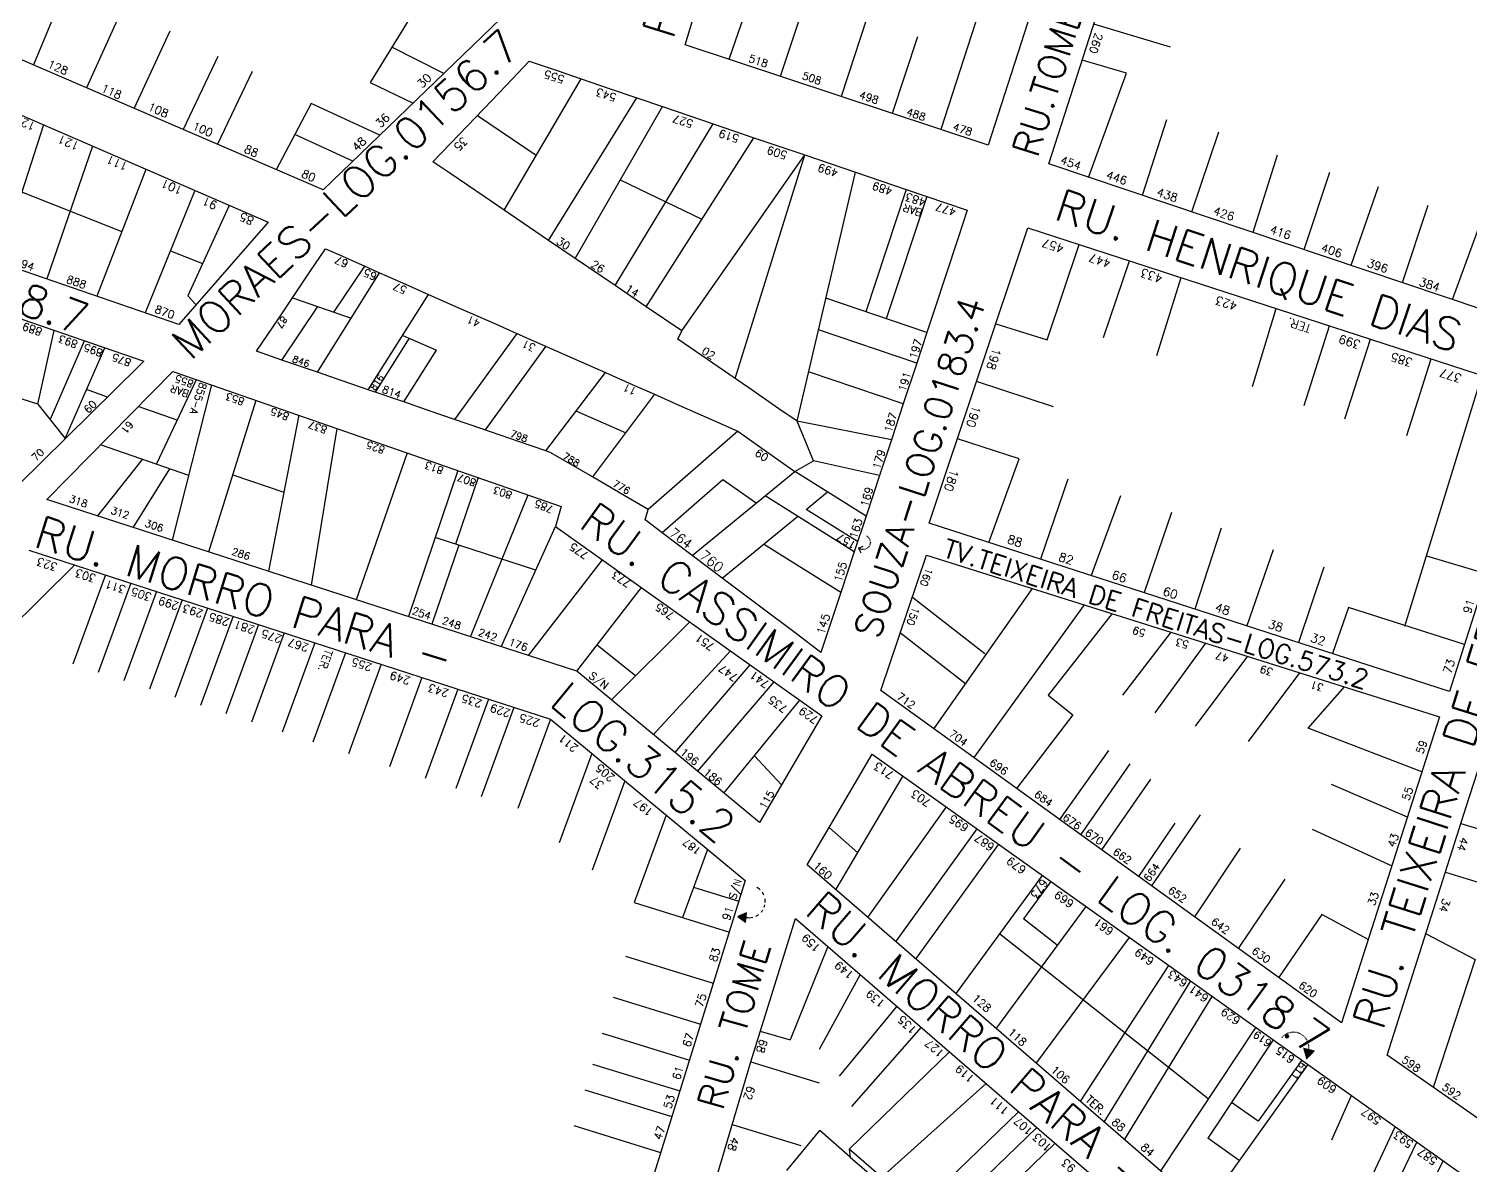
# Model space of a CAD drawing. Extents: x 714896 to 749292, y 8417558 to 8447149.
# Drawn here: x 738972 to 739240.5, y 8426604.1 to 8426815.8 of the extents above; entities that cross this region are included whole.
import ezdxf

# ---------------------------------------------------------------- set-up
doc = ezdxf.new("R2010")
doc.units = 0
doc.header["$MEASUREMENT"] = 0
doc.linetypes.add('ACAD_ISO03W100', pattern=[30, 12, -18])
for name, color, linetype in [('LOTE', 7, 'CONTINUOUS'), ('NUM-PORTA', 7, 'CONTINUOUS'), ('QUADRA', 6, 'CONTINUOUS'), ('TEXTO', 7, 'CONTINUOUS'), ('TEXTODERUA', 3, 'CONTINUOUS')]:
    doc.layers.add(name, color=color, linetype=linetype)
doc.styles.add('ROMANS', font='ROMANS.SHX', dxfattribs={"height": 1.5})

msp = doc.modelspace()

# ---------------------------------------------------------------- hatches: boundary and pattern name
at = {"layer": 'LOTE'}
msp.add_hatch(color=256, dxfattribs=at).paths.add_polyline_path([(739104.07, 8426650.41), (739105.48, 8426649.36), (739105.69, 8426651.11)])
at = {"layer": 'LOTE', "linetype": 'CONTINUOUS'}
h = msp.add_hatch(color=7, dxfattribs=at)
h.paths.add_polyline_path([(739209.34, 8426626.01), (739209.98, 8426623.74), (739211.62, 8426625.43)])
h.paths.add_polyline_path([(739211.58, 8426623.04), (739208.24, 8426623.89), (739208.09, 8426623.3), (739211.43, 8426622.45)], flags=9)

# ---------------------------------------------------------------- linework, layer by layer
at = {"layer": 'LOTE', "color": 7}
for p, q in [((739051.42, 8426831.66, 545.25), (739035.61, 8426805.73, 545.43)), ((739237.19, 8426765.32, 543.9), (739259.82, 8426827.4, 539.19)), ((738979.11, 8426824.14, 544.8), (738972.85, 8426809.05, 544.11)), ((739117.81, 8426824.57, 544.97), (739111.97, 8426806.9, 546.13)), ((738989.3, 8426819.29, 544.82), (738982.73, 8426804.79, 544.11)), ((739105.8, 8426819.88, 545.46), (739102.39, 8426810.07, 546.13)), ((739149, 8426819.06, 544.95), (739141.86, 8426797.01, 546.13)), ((739128.07, 8426817.73, 545.24), (739123.29, 8426803.15, 546.13)), ((739184.68, 8426812.33, 540.28), (739170.35, 8426816.6, 539.3)), ((738998.25, 8426815.29, 544.86), (738991.6, 8426800.96, 544.11)), ((739137.56, 8426814.24, 545.21), (739132.82, 8426800, 546.13)), ((739007.18, 8426810.61, 544.91), (739000.73, 8426797.01, 544.11)), ((739049.29, 8426807.43, 546.05), (739039.62, 8426812.31, 545.43)), ((739013.6, 8426807.83, 544.91), (739007.16, 8426794.24, 544.11)), ((739176.47, 8426807.47, 539.87), (739168.21, 8426809.93, 539.3)), ((739035.61, 8426805.73, 545.43), (739043.57, 8426801.92, 546.05)), ((739169.4, 8426788.06, 543.9), (739176.47, 8426807.47, 541.18)), ((739024.57, 8426801.82, 545.14), (739018.1, 8426789.52, 544.11)), ((739037.4, 8426795.97, 546.05), (739024.57, 8426801.82, 545.14)), ((738974.73, 8426797.85, 546.63), (738966.38, 8426772.26, 541.96)), ((739183.89, 8426798.79, 541.39), (739179.37, 8426784.71, 543.9)), ((739032.36, 8426791.1, 546.05), (739021.53, 8426796.04, 545.29)), ((739193.62, 8426796.49, 541.61), (739188.57, 8426781.62, 543.9)), ((738983.86, 8426793.89, 546.63), (738975.37, 8426769.16, 541.96)), ((739204.55, 8426792.2, 541.83), (739200, 8426777.79, 543.9)), ((738993.82, 8426789.57, 546.63), (738984.64, 8426765.96, 541.96)), ((739214.29, 8426789, 541.9), (739209.49, 8426774.61, 543.9)), ((739223.31, 8426786.34, 541.9), (739218.22, 8426771.68, 543.9)), ((739002.94, 8426785.61, 546.63), (738993.64, 8426762.85, 541.96)), ((739009.34, 8426782.84, 546.63), (739001.62, 8426766.05, 546.41)), ((739232.58, 8426782.83, 541.9), (739227.81, 8426768.46, 543.9)), ((739161.69, 8426757.85, 541.11), (739167.62, 8426775.61, 541.08)), ((739172.19, 8426758.26, 541.11), (739176.99, 8426772.56, 541.08)), ((739182.14, 8426754.9, 541.12), (739186.66, 8426769.42, 541.08)), ((739001.62, 8426766.05, 546.41), (739003.08, 8426764.42, 548.34)), ((739199.92, 8426749.11, 541.14), (739204.34, 8426763.67, 541.08)), ((738973.65, 8426745.86, 546), (738976.7, 8426759.59, 547.55)), ((739152.11, 8426760.79, 541.08), (739161.69, 8426757.85, 541.11)), ((739209.56, 8426745.6, 541.15), (739214.3, 8426760.44, 541.08)), ((738975.97, 8426742.95, 545.89), (738982.35, 8426757.64, 547.55)), ((739217.16, 8426743.13, 541.15), (739221.91, 8426757.97, 541.08)), ((738978.79, 8426739.43, 545.63), (738986.13, 8426756.34, 547.55)), ((739228.66, 8426740.04, 541.2), (739233.19, 8426754.3, 541.08)), ((738995.76, 8426734.65, 548.03), (739003.23, 8426750.43, 548.03)), ((738998.79, 8426720.53, 550.03), (739006.06, 8426749.45, 548.03)), ((739162.89, 8426745.35, 541.11), (739148.53, 8426750.05, 541.08)), ((739242.66, 8426751.22, 541.08), (739228.23, 8426704.46, 541.23)), ((739005.54, 8426718.34, 550.03), (739014.33, 8426746.57, 548.03)), ((738973.65, 8426745.86, 546), (738978.79, 8426739.43, 545.63)), ((738999.65, 8426742.87, 548.03), (738992.38, 8426745.39, 548.03)), ((739022.3, 8426743.8, 548.03), (739016.62, 8426714.74, 550.03)), ((739029.37, 8426741.34, 548.03), (739024.57, 8426712.15, 550.03)), ((739001.81, 8426732.54, 548.03), (738985.37, 8426738.26, 548.03)), ((739156.48, 8426735.67, 541.11), (739144.97, 8426739.39, 541.08)), ((738984.85, 8426725.05, 550.03), (738993.16, 8426735.55, 548.97)), ((739042.45, 8426736.78, 548.03), (739032.97, 8426709.43, 550.03)), ((739150.81, 8426720.1, 541.08), (739156.48, 8426735.67, 541.11)), ((738998.21, 8426733.8, 549.08), (738991.45, 8426722.91, 550.03)), ((739051.93, 8426733.49, 548.03), (739042.7, 8426706.27, 550.03)), ((739055.7, 8426732.17, 548.03), (739051.5, 8426719.78, 548.94)), ((739165.55, 8426731.88, 541.12), (739160.43, 8426716.99, 541.08)), ((739054.26, 8426702.52, 550.03), (739065.01, 8426728.93, 548.03)), ((739175.32, 8426728.79, 541.13), (739169.85, 8426713.94, 541.08)), ((739184.85, 8426725.67, 541.13), (739179.74, 8426710.74, 541.08)), ((739059.96, 8426700.66, 550.03), (739070.11, 8426723.08, 548.65)), ((739194.12, 8426722.73, 541.14), (739189.2, 8426707.68, 541.08)), ((739052.07, 8426719.59, 548.95), (739047.07, 8426704.84, 550.03)), ((739066.41, 8426714.92, 549.22), (739047.69, 8426721.03, 549.2)), ((739065.06, 8426699.01, 550.03), (739078.84, 8426716.88, 548.91)), ((739203.81, 8426718.73, 541.16), (739198.89, 8426704.54, 541.08)), ((739232.33, 8426717.62, 541.27), (739243.59, 8426714.25, 541.46)), ((739213.25, 8426715.49, 541.18), (739208.51, 8426701.43, 541.08)), ((739074.05, 8426696.09, 550.39), (739086.11, 8426711.71, 548.98)), ((739158.89, 8426711.53, 545.73), (739140.55, 8426685.41, 541.52)), ((739136.58, 8426709.91, 546.3), (739150.08, 8426699.4, 544.37)), ((739168.59, 8426708.48, 545.73), (739148.01, 8426680.03, 541.52)), ((739173.8, 8426706.83, 545.73), (739161.88, 8426691.65, 543.87)), ((739217.79, 8426707.97, 541.17), (739214.82, 8426699.38, 541.08)), ((739239.41, 8426701.1, 541.46), (739217.79, 8426707.97, 541.17)), ((739080.5, 8426690.74, 550.75), (739095.13, 8426705.29, 548.95)), ((739134.35, 8426703.28, 546.3), (739146.47, 8426693.84, 544.56)), ((739175.78, 8426691.65, 544.12), (739184.8, 8426703.37, 545.73)), ((739085.03, 8426695.27, 550.02), (739077.91, 8426700.88, 549.95)), ((739181.81, 8426688.38, 543.97), (739191.26, 8426701.34, 545.73)), ((739088.3, 8426684.28, 550.75), (739102.7, 8426699.91, 548.9)), ((739189.31, 8426685.9, 543.88), (739199.06, 8426698.88, 545.73)), ((739092.36, 8426680.93, 550.75), (739106.37, 8426697.3, 548.86)), ((739199.2, 8426683.04, 543.74), (739208.77, 8426695.82, 545.73)), ((739096.57, 8426677.43, 550.75), (739110.86, 8426694.11, 548.82)), ((739210.32, 8426685.51, 543.99), (739217.05, 8426693.21, 545.73)), ((739101.44, 8426673.41, 550.75), (739115.64, 8426690.71, 548.78)), ((739161.88, 8426691.65, 543.87), (739166.45, 8426687.98, 543.67)), ((739166.45, 8426687.98, 543.67), (739155.96, 8426674.29, 541.52)), ((739231.47, 8426677.39, 540.46), (739210.32, 8426685.51, 543.99)), ((739112.19, 8426674.95, 550.97), (739107.1, 8426680.39, 550.23)), ((739173.13, 8426681.35, 543.32), (739163.99, 8426668.49, 541.52)), ((739177.06, 8426678.83, 543.11), (739167.91, 8426665.66, 541.52)), ((739180.96, 8426676.03, 543.11), (739171.8, 8426662.85, 541.52)), ((739214.59, 8426675.05, 542.88), (739228.77, 8426668.96, 540.43)), ((739190.2, 8426669.34, 542.83), (739181.13, 8426656.12, 541.52)), ((739185.49, 8426667.78, 542.51), (739178.7, 8426657.87, 541.52)), ((739211.04, 8426666.7, 542.49), (739225.86, 8426659.87, 540.41)), ((739238.76, 8426667.73, 541.16), (739252.82, 8426663.55, 539.17)), ((739197.61, 8426663.12, 542.55), (739189.12, 8426650.35, 541.52)), ((739205.95, 8426657.38, 542.21), (739197.26, 8426644.47, 541.52)), ((739235.89, 8426658.68, 541.16), (739250.1, 8426654.31, 538.91)), ((739095.83, 8426655.87), (739104.28, 8426653.27)), ((739084.76, 8426653), (739102.52, 8426647.53)), ((739212.86, 8426650.77, 541.68), (739204.79, 8426639.03, 541.52)), ((739221.46, 8426646.12, 540.36), (739212.86, 8426650.77, 541.68)), ((739232.25, 8426647.19, 541.16), (739241.42, 8426642.4, 538.86)), ((739083.17, 8426643.03), (739099.5, 8426638)), ((739241.42, 8426642.4, 538.86), (739233.61, 8426618.59, 534.23)), ((739080.82, 8426635.38), (739097.12, 8426630.36)), ((739078.77, 8426628.69), (739095.04, 8426623.68)), ((739108.24, 8426629.08), (739113.79, 8426627.44)), ((739077.02, 8426622.95), (739093.26, 8426617.95)), ((739106.46, 8426623.35), (739119.21, 8426619.42)), ((739075.55, 8426618.17), (739091.77, 8426613.18)), ((739218.33, 8426617, 543.99), (739214.62, 8426608.77, 545.48)), ((739103.02, 8426611.71), (739115.77, 8426607.78)), ((739073.5, 8426611.48), (739089.69, 8426606.49)), ((739226.44, 8426611.21, 543.99), (739222.32, 8426602.46, 545.32)), ((739230.5, 8426608.32, 543.99), (739226.16, 8426599.28, 545.2)), ((739235.37, 8426604.84, 543.99), (739230.73, 8426595.44, 545))]:
    msp.add_line(p, q, dxfattribs=at)
at = {"layer": 'LOTE', "color": 7, "linetype": 'CONTINUOUS', "flags": 128}
for points in [[(739060.52, 8426781.97), (739074.86, 8426806.44)], [(739068.79, 8426776.35), (739085.28, 8426802.9)], [(739073.76, 8426772.98), (739090.01, 8426801.29)], [(739055.56, 8426799.63), (739066.52, 8426792.2)], [(739081.21, 8426767.93), (739099.48, 8426798.06)], [(739087, 8426764), (739107.05, 8426795.48)], [(738951.86, 8426792.76), (738989.31, 8426777.98)], [(739093.62, 8426759.51), (739116.52, 8426792.26)], [(739103.56, 8426750.6), (739116.52, 8426792.26)], [(739115.09, 8426742.66), (739125.98, 8426789.04)], [(739082.16, 8426787.61), (739097.38, 8426780.3)], [(739135.45, 8426785.82), (739127.9, 8426763.03)], [(739139.24, 8426784.53), (739131.69, 8426761.75)], [(738998.36, 8426774.4), (739004.37, 8426772.03)], [(739025.77, 8426751.78), (739037.32, 8426770.33)], [(739028.83, 8426762.99), (739034.58, 8426771.54)], [(739021.12, 8426765.65), (739032.06, 8426761.88)], [(739035.22, 8426748.53), (739046.47, 8426766.28)], [(739139.26, 8426759.17), (739120.47, 8426765.56)], [(739019.15, 8426754.06), (739025.85, 8426764.02)], [(739137.38, 8426753.47), (739119.09, 8426759.7)], [(739036.55, 8426748.07), (739042.91, 8426758.11)], [(739041.64, 8426758.66), (739047.96, 8426755.91)], [(739062.93, 8426759), (739051.3, 8426742.99)], [(739041.84, 8426746.25), (739047.96, 8426755.91)], [(739068.3, 8426756.63), (739056.97, 8426741.04)], [(739068.32, 8426737.13), (739079.39, 8426751.73)], [(739134.86, 8426745.88), (739117.25, 8426751.87)], [(738986.63, 8426747.16), (738982.75, 8426748.56)], [(739088.54, 8426747.68), (739077, 8426732.28)], [(739083.14, 8426740.48), (739073.95, 8426744.56)], [(739104.06, 8426740.82), (739087.36, 8426726.22)], [(739132.66, 8426739.23), (739115.09, 8426742.66)], [(739130.46, 8426732.59), (739118.17, 8426735.27)], [(739095.58, 8426717.67), (739114.68, 8426733.31)], [(739127.94, 8426724.99), (739114.68, 8426733.31)], [(739101.29, 8426731.76), (739090, 8426721.89)], [(739107.46, 8426727.4), (739101.29, 8426731.76)], [(739125.74, 8426718.35), (739109.13, 8426728.77)], [(739116.8, 8426726.25), (739120.76, 8426729.5)], [(739101.17, 8426713.46), (739115.21, 8426724.95)], [(739126.37, 8426720.25), (739116.8, 8426726.25)], [(739123.22, 8426710.75), (739108.87, 8426719.76)], [(739126.57, 8426719), (739127.42, 8426719.38)], [(739126.57, 8426719), (739126.97, 8426718.18)], [(739163.53, 8426645.07), (739157.28, 8426650.01)], [(739191.68, 8426616.46), (739152.79, 8426647.18)], [(739120.83, 8426644.84), (739113.79, 8426627.44)], [(739126.88, 8426639.61), (739119.22, 8426625.65)], [(739133.68, 8426633.71), (739122.97, 8426620.67)], [(739138.22, 8426629.79), (739125.24, 8426615.04)], [(739143.51, 8426625.2), (739124.83, 8426607.12)], [(739150.31, 8426619.31), (739130.88, 8426601.88)], [(739200.98, 8426612.28), (739196.04, 8426615.79)], [(739156.36, 8426614.07), (739137.68, 8426595.99)], [(739159.76, 8426611.13), (739141.08, 8426593.04)], [(739197.46, 8426604.96), (739191.61, 8426609.12)], [(739163.16, 8426608.18), (739144.48, 8426590.09)]]:
    msp.add_lwpolyline(points, dxfattribs=at)
at = {"layer": 'LOTE', "color": 7, "flags": 128}
for points, elevation in [([(738973.65, 8426745.86), (738964.86, 8426748.61)], 546), ([(739010, 8426732.66), (739019.5, 8426729.46)], 550.03)]:
    msp.add_lwpolyline(points, dxfattribs=dict(at, elevation=elevation))
at = {"layer": 'LOTE', "color": 7, "linetype": 'ACAD_ISO03W100', "ltscale": 0.002, "flags": 128}
msp.add_lwpolyline([(739128.03, 8426721.33), (739128.49, 8426720.93), (739128.73, 8426720.47), (739128.75, 8426720), (739128.56, 8426719.4), (739128.18, 8426719), (739127.61, 8426718.76), (739127.06, 8426718.78), (739126.57, 8426719)], dxfattribs=at)
at = {"layer": 'LOTE', "color": 7}
for points in [[(738980.55, 8426715.91), (738967.96, 8426703.45)], [(738986.26, 8426714.06), (738980.19, 8426697.41)], [(738991.02, 8426712.51), (738984.94, 8426695.87)], [(738995.77, 8426710.97), (738989.7, 8426694.33)], [(739000.53, 8426709.43), (738994.46, 8426692.79)], [(739005.28, 8426707.88), (738999.21, 8426691.24)], [(739010.04, 8426706.34), (739003.97, 8426689.7)], [(739014.8, 8426704.8), (739008.72, 8426688.16)], [(739019.55, 8426703.26), (739013.48, 8426686.61)], [(739025.26, 8426701.4), (739019.19, 8426684.76)], [(739030.97, 8426699.55), (739024.89, 8426682.91)], [(739037.63, 8426697.39), (739031.55, 8426680.75)], [(739045.23, 8426694.92), (739039.16, 8426678.28)], [(739051.89, 8426692.76), (739045.82, 8426676.12)], [(739057.6, 8426690.91), (739051.53, 8426674.27)], [(739062.36, 8426689.37), (739056.28, 8426672.73)], [(739069.15, 8426687.17), (739063.07, 8426670.53)], [(739076.85, 8426680.79), (739070.77, 8426664.15)], [(739134.79, 8426676.61), (739122.29, 8426655.49)], [(739083.01, 8426675.69), (739076.93, 8426659.04)], [(739142.9, 8426670.83), (739128.34, 8426650.43)], [(739090.71, 8426669.31), (739084.76, 8426653)], [(739121.06, 8426666.97), (739126.37, 8426662.37)], [(739148.58, 8426666.77), (739133.57, 8426645.89)], [(739098.41, 8426662.93), (739093.77, 8426650.23)], [(739152.63, 8426663.88), (739137.3, 8426642.65)], [(739160.74, 8426658.09), (739144.76, 8426636.17)], [(739162.38, 8426656.94), (739157.28, 8426650.01)], [(739168.86, 8426652.3), (739152.23, 8426629.69)], [(739176.97, 8426646.52), (739159.7, 8426623.21)], [(739184.27, 8426641.31), (739167.91, 8426616.09)], [(739188.37, 8426638.45), (739172.26, 8426612.14)], [(739192.38, 8426635.52), (739176.12, 8426608.96)], [(739200.53, 8426629.79), (739182.84, 8426603.13)], [(739203.78, 8426627.47), (739191.61, 8426609.12)], [(739210.27, 8426622.85), (739191.05, 8426596)], [(739209.13, 8426623.66), (739200.98, 8426612.28)]]:
    msp.add_lwpolyline(points, dxfattribs=at)
at = {"layer": 'LOTE'}
msp.add_lwpolyline([(739104.07, 8426650.41), (739105.48, 8426649.36), (739105.69, 8426651.11)], close=True, dxfattribs=at)
at = {"layer": 'LOTE', "color": 7, "flags": 128}
for points in [[(739113.19, 8426603.11), (739119.34, 8426610.55)], [(739125.02, 8426605.63), (739119.34, 8426610.55)]]:
    msp.add_lwpolyline(points, dxfattribs=at)
at = {"layer": 'LOTE'}
for start, end in [(46.2278, 61.8952), (23.0769, 35.1205), (339.2056, 348.1045), (356.3455, 9.129), (258.9479, 283.9035), (294.913, 306.5413), (319.4751, 329.2178)]:
    msp.add_arc((739106.16, 8426653.21), 3.01, start, end, dxfattribs=at)
at = {"layer": 'LOTE', "color": 7, "linetype": 'ACAD_ISO03W100', "ltscale": 0.007}
msp.add_arc((739207.56, 8426625.97), 2.89, 340.3996, 141.1837, dxfattribs=at)
at = {"layer": 'QUADRA', "color": 6}
for points in [[(738952.74, 8426881.6), (739064.67, 8426824.95), (739061.67, 8426819.37), (739026.82, 8426785.76), (738926.21, 8426829.18), (738952.74, 8426881.6)], [(739113.15, 8426874.92), (739170.89, 8426856.73), (739150.7, 8426794.08), (739094.24, 8426812.75), (739113.15, 8426874.92)], [(739181.83, 8426852.21), (739278.39, 8426821.5), (739257.69, 8426758.44), (739161.97, 8426790.58), (739181.83, 8426852.21)], [(738917.79, 8426779.89), (738993.4, 8426753.83), (738992.5, 8426752.95), (738911.73, 8426673.31), (738891.32, 8426678.82), (738917.79, 8426779.89)], [(739158.09, 8426778.7), (739254.17, 8426747.48), (739236.61, 8426692.33), (739139.73, 8426723.69), (739158.09, 8426778.7)], [(739108.07, 8426667.91), (739074.05, 8426696.09), (738975.38, 8426728.1), (738998.84, 8426751.96), (739071.17, 8426726.79), (739070.11, 8426723.08), (739119.72, 8426687.81), (739108.07, 8426667.91)], [(739263.42, 8426744.31), (739349.53, 8426715.79), (739265.42, 8426596.42), (739225.01, 8426624.59), (739239.75, 8426670.85), (739252.43, 8426710.14), (739263.42, 8426744.31)], [(739129.11, 8426680.67), (739259.77, 8426587.58), (739237.93, 8426555.32), (739117, 8426660.07), (739121.06, 8426666.97), (739129.11, 8426680.67)]]:
    msp.add_lwpolyline(points, close=True, dxfattribs=at)
at = {"layer": 'QUADRA', "color": 6, "linetype": 'CONTINUOUS'}
for points in [[(738918.85, 8426788.61), (738919.13, 8426799.03), (738926.29, 8426818.86), (739016.6, 8426779.72), (738999.93, 8426760.68), (738918.85, 8426788.61)], [(739123.22, 8426710.75), (739121.39, 8426705.2), (739119.53, 8426699.6), (739114.97, 8426703.04), (739108.09, 8426708.24), (739101.17, 8426713.46), (739095.58, 8426717.67), (739090, 8426721.89), (739086.8, 8426724.3), (739087.36, 8426726.22), (739082.17, 8426729.25), (739077, 8426732.28), (739069.26, 8426736.8), (739068.32, 8426737.13), (739063.37, 8426738.83), (739056.2, 8426741.3), (739051.3, 8426742.99), (739046.74, 8426744.56), (739041.84, 8426746.25), (739035.22, 8426748.53), (739030.35, 8426750.21), (739025.77, 8426751.78), (739019.15, 8426754.06), (739014.42, 8426755.69), (739018.48, 8426761.72), (739021.12, 8426765.65), (739024.37, 8426770.48), (739027.26, 8426774.77), (739030.42, 8426773.38), (739034.58, 8426771.54), (739037.32, 8426770.33), (739041.59, 8426768.44), (739046.47, 8426766.28), (739051.94, 8426763.86), (739058.9, 8426760.79), (739062.93, 8426759), (739067.15, 8426757.14), (739074.88, 8426753.72), (739079.39, 8426751.73), (739084.41, 8426749.51), (739088.54, 8426747.68), (739093.65, 8426745.42), (739099.71, 8426742.74), (739104.06, 8426740.82), (739109.41, 8426737.04), (739114.68, 8426733.31), (739118.17, 8426735.27), (739116.71, 8426738.76), (739115.09, 8426742.66), (739111.68, 8426745), (739106.09, 8426748.86), (739103.56, 8426750.6), (739098.42, 8426754.15), (739092.86, 8426757.98), (739093.62, 8426759.51), (739087, 8426764), (739081.21, 8426767.93), (739073.76, 8426772.98), (739068.79, 8426776.35), (739064.05, 8426779.57), (739060.52, 8426781.97), (739056.97, 8426784.37), (739050.39, 8426788.84), (739047.28, 8426790.95), (739052.17, 8426796.07), (739058.22, 8426802.42), (739062.02, 8426806.4), (739065.2, 8426809.73), (739070.42, 8426807.96), (739074.86, 8426806.44), (739080.08, 8426804.66), (739085.28, 8426802.9), (739090.01, 8426801.29), (739094.92, 8426799.61), (739099.48, 8426798.06), (739107.05, 8426795.48), (739116.52, 8426792.26), (739125.98, 8426789.04), (739135.45, 8426785.82), (739139.24, 8426784.53), (739142.75, 8426783.33), (739146.81, 8426781.95), (739145.18, 8426777.04), (739142.68, 8426769.5), (739140.81, 8426763.85), (739139.26, 8426759.17), (739137.38, 8426753.47), (739134.86, 8426745.88), (739132.66, 8426739.23), (739130.46, 8426732.59), (739127.94, 8426724.99), (739125.74, 8426718.35), (739123.22, 8426710.75)], [(739130.72, 8426692.51), (739139.21, 8426717.73), (739234.75, 8426687.64), (739216.49, 8426630.59), (739130.72, 8426692.51)]]:
    msp.add_lwpolyline(points, close=True, dxfattribs=at)
at = {"layer": 'QUADRA', "color": 6}
for points in [[(738971.99, 8426718.68), (739069.15, 8426687.17), (739105.45, 8426657.1), (739087.9, 8426600.77)], [(739098.48, 8426596.37), (739106.46, 8426623.35), (739114.79, 8426650.08), (739170.36, 8426601.94)], [(739151.68, 8426583.86), (739124.83, 8426607.12), (739125.02, 8426605.63), (739135.97, 8426596.15)]]:
    msp.add_lwpolyline(points, dxfattribs=at)

# ---------------------------------------------------------------- texts
at = {"layer": 'NUM-PORTA', "color": 7, "style": 'ROMANS'}
for s, height, rotation, p in [('260', 1.493, 252.1443, (739170.66, 8426815.1)), ('518', 1.408, 341.7943, (739105.96, 8426809.65)), ('128', 1.505, 336.4959, (738975.34, 8426808.64)), ('555', 1.487, 162.2132, (739071.9, 8426806.92)), ('118', 1.505, 336.5274, (738985.31, 8426804.14)), ('30', 1.564, 44.2484, (739045.26, 8426804.6)), ('508', 1.41, 341.7795, (739115.91, 8426806.44)), ('543', 1.484, 162.2419, (739081.58, 8426803.58)), ('498', 1.411, 341.7673, (739126.56, 8426802.85)), ('108', 1.507, 336.4163, (738994.04, 8426800.68)), ('36', 1.562, 44.3596, (739037.48, 8426797.19)), ('488', 1.411, 341.7473, (739135.33, 8426799.7)), ('129', 1.563, 156.8002, (738973.41, 8426798.16)), ('100', 1.507, 336.4163, (739002.31, 8426797.11)), ('527', 1.485, 162.1273, (739095.87, 8426798.65)), ('478', 1.411, 341.7785, (739144.01, 8426796.92)), ('121', 1.561, 156.844, (738981.53, 8426794.5)), ('48', 1.557, 44.3593, (739033.13, 8426792.81, -546.05)), ('35', 1.487, 224.5548, (739052.84, 8426795.74)), ('519', 1.483, 162.2114, (739104.43, 8426795.91)), ('111', 1.561, 156.7117, (738990.62, 8426790.67)), ('88', 1.507, 336.3578, (739011.97, 8426792.82)), ('509', 1.486, 162.0554, (739113.41, 8426792.8)), ('454', 1.517, 341.4503, (739164, 8426790.66)), ('80', 1.507, 336.3578, (739022.63, 8426788.22)), ('499', 1.489, 161.9608, (739122.9, 8426789.51)), ('446', 1.524, 341.4557, (739172.54, 8426787.9)), ('101', 1.558, 156.6071, (739000.79, 8426786.22)), ('489', 1.485, 162.136, (739133.02, 8426786.12)), ('91', 1.555, 156.4339, (739007.23, 8426783.43)), ('483', 1.486, 162.0841, (739139.21, 8426784.06)), ('438', 1.525, 341.4559, (739181.96, 8426784.7)), ('85', 1.542, 155.7573, (739014.09, 8426780.54)), ('477', 1.484, 162.278, (739144.87, 8426782.25)), ('426', 1.526, 341.4548, (739192.51, 8426781.22)), ('416', 1.526, 341.4528, (739203.05, 8426777.74)), ('30', 1.465, 327.0873, (739070.12, 8426775.82)), ('457', 1.594, 162.041, (739164.97, 8426775.48)), ('406', 1.526, 341.4518, (739212.57, 8426774.37)), ('894', 1.452, 340.9428, (738969.21, 8426771.84)), ('67', 1.453, 156.0788, (739031.69, 8426772.51)), ('447', 1.594, 162.0317, (739173.68, 8426772.73)), ('396', 1.526, 341.4492, (739221.15, 8426771.49)), ('65', 1.451, 155.8838, (739037.01, 8426770.13)), ('26', 1.462, 327.2108, (739076.54, 8426771.53)), ('433', 1.594, 162.0199, (739183.32, 8426769.9)), ('888', 1.452, 340.9428, (738978.88, 8426768.51)), ('57', 1.447, 155.759, (739042.57, 8426767.58)), ('14', 1.452, 327.5478, (739082.95, 8426767.02)), ('384', 1.526, 341.4483, (739230.82, 8426768.01)), ('423', 1.594, 162.0434, (739197.25, 8426764.76)), ('870', 1.45, 340.4512, (738995.32, 8426762.95)), ('87', 1.267, 236.0127, (739019.21, 8426762.35)), ('41', 1.44, 155.6807, (739056.27, 8426761.39)), ('889', 1.461, 160.7165, (738974.64, 8426759.88)), ('893', 1.4, 160.2069, (738981.24, 8426757.56)), ('895', 1.4, 160.2069, (738985.92, 8426755.95)), ('31', 1.44, 155.6807, (739066.54, 8426756.85)), ('197', 1.457, 73.0781, (739137.34, 8426754.11)), ('399', 1.591, 162.0839, (739220.19, 8426757.58)), ('875', 1.4, 160.2069, (738991.2, 8426754.13)), ('846', 1.267, 340.2203, (739020.96, 8426753.77)), ('02', 1.448, 326.8028, (739097.17, 8426755.4)), ('198', 1.595, 251.5643, (739151.64, 8426756.45)), ('385', 1.591, 162.0839, (739229.9, 8426754.25)), ('191', 1.452, 73.1507, (739135.29, 8426748.04)), ('377', 1.591, 162.0839, (739239.04, 8426751.3)), ('855', 1.367, 160.1625, (739002.81, 8426750.16)), ('855-A', 1.367, 251.5255, (739003.87, 8426750.01)), ('816', 1.2, 56.2215, (739036.48, 8426748.27)), ('814', 1.4, 340.2203, (739037.66, 8426748.05)), ('11', 1.434, 155.7456, (739085.36, 8426748.75)), ('60', 1.4, 44.7589, (738983.09, 8426744.03)), ('853', 1.363, 160.3203, (739012.3, 8426746.85)), ('845', 1.361, 160.448, (739020.61, 8426744.06)), ('187', 1.454, 73.0692, (739132.67, 8426740.44)), ('190', 1.595, 251.5705, (739147.87, 8426745.73)), ('61', 1.358, 231.7382, (738990.53, 8426742.86)), ('837', 1.361, 160.4444, (739027.69, 8426741.59)), ('798', 1.269, 339.7344, (739061.57, 8426739.86)), ('825', 1.361, 160.4069, (739038.45, 8426737.84)), ('70', 1.357, 43.781, (738973.31, 8426735.13)), ('788', 1.279, 329.033, (739071.32, 8426735.81)), ('09', 1.434, 146.0865, (739109.94, 8426736.25)), ('179', 1.448, 73.4055, (739130.52, 8426733.58)), ('813', 1.362, 160.3235, (739049.37, 8426734.03)), ('807', 1.365, 160.1154, (739055.46, 8426731.74)), ('180', 1.595, 251.5928, (739143.74, 8426733.83)), ('803', 1.365, 161.2851, (739062.14, 8426729.45)), ('776', 1.31, 329.6282, (739080.61, 8426730.66)), ('169', 1.458, 73.4898, (739128.25, 8426726.57)), ('318', 1.358, 341.1248, (738979.38, 8426727.68)), ('785', 1.393, 158.4481, (739069.85, 8426726.77)), ('312', 1.352, 341.3844, (738987.14, 8426725.52)), ('163', 1.467, 73.2165, (739126.22, 8426720.69)), ('306', 1.348, 341.6212, (738993.5, 8426723.11)), ('764', 1.754, 322.7594, (739091.14, 8426721.53)), ('775', 1.432, 146.2273, (739076.4, 8426718.07)), ('157', 1.467, 148.6477, (739126.25, 8426719.98)), ('88', 1.608, 341.9841, (739154.12, 8426720.02)), ('323', 1.5, 161.7171, (738977.47, 8426716.11)), ('286', 1.348, 341.6212, (739009.66, 8426717.87)), ('760', 1.85, 321.4655, (739096.75, 8426717.34)), ('82', 1.608, 342.0175, (739163.66, 8426716.74)), ('303', 1.5, 161.9317, (738984.63, 8426714.01)), ('773', 1.444, 145.4375, (739084.33, 8426712.78)), ('155', 1.474, 73.0404, (739123.33, 8426712.58)), ('160', 1.359, 249.1462, (739139.19, 8426715.49)), ('66', 1.608, 342.0317, (739173.57, 8426713.41)), ('311', 1.5, 161.9317, (738990.19, 8426711.94)), ('305', 1.5, 161.9317, (738995.01, 8426710.54)), ('60', 1.608, 342.0346, (739183.08, 8426710.35)), ('299', 1.5, 161.9317, (739000.08, 8426708.86)), ('293', 1.5, 161.9317, (739004.62, 8426707.43)), ('765', 1.45, 144.9981, (739092.4, 8426706.78)), ('48', 1.608, 342.0321, (739192.81, 8426707.33)), ('91', 1.542, 72.3275, (739240.56, 8426706.72)), ('285', 1.5, 161.9317, (739009.5, 8426705.86)), ('254', 1.4, 341.111, (739043.23, 8426706.8)), ('248', 1.4, 341.111, (739048.82, 8426704.99)), ('145', 1.527, 72.3729, (739120.12, 8426702.79)), ('150', 1.359, 249.1462, (739136.71, 8426708.2)), ('281', 1.5, 161.9317, (739014.21, 8426704.42)), ('275', 1.5, 161.9317, (739019.28, 8426702.73)), ('242', 1.4, 341.111, (739055.56, 8426702.8)), ('59', 1.402, 162.518, (739180.14, 8426703.77)), ('38', 1.607, 342.0309, (739202.68, 8426704.22)), ('32', 1.607, 342.0309, (739210.58, 8426701.68)), ('267', 1.5, 161.9317, (739024.26, 8426701.11)), ('176', 1.4, 341.111, (739061.24, 8426700.96)), ('751', 1.461, 144.7191, (739099.89, 8426701)), ('53', 1.402, 162.5187, (739188.2, 8426701.6)), ('255', 1.5, 161.9317, (739036.08, 8426697.45)), ('47', 1.403, 162.5202, (739195.65, 8426699.08)), ('73', 1.552, 72.3484, (739236.89, 8426695.51)), ('249', 1.5, 161.9317, (739043.2, 8426694.96)), ('S/N', 1.426, 323.0973, (739076.18, 8426694.98)), ('747', 1.465, 144.4981, (739104.23, 8426695.29)), ('741', 1.467, 144.2506, (739110.09, 8426694.03)), ('39', 1.403, 162.5241, (739203.88, 8426696.53)), ('243', 1.5, 161.9317, (739050.36, 8426692.62)), ('31', 1.403, 162.5322, (739213.3, 8426693.61)), ('235', 1.5, 161.9317, (739056.56, 8426690.66)), ('229', 1.5, 161.9317, (739061.86, 8426688.88)), ('735', 1.471, 143.8418, (739113.47, 8426689.43)), ('712', 1.405, 324.7937, (739133.54, 8426691.07)), ('225', 1.5, 161.9317, (739067.33, 8426687.04)), ('729', 1.491, 145.5613, (739119.24, 8426687.44)), ('704', 1.414, 324.3455, (739143.27, 8426684.17)), ('211', 1.5, 140.993, (739074.45, 8426682.04)), ('59', 1.46, 70.8558, (739231.71, 8426680.59)), ('196', 1.445, 320.7777, (739093.18, 8426680.79)), ('713', 1.507, 147.0548, (739133.32, 8426677.17)), ('696', 1.415, 324.3085, (739150.8, 8426678.78)), ('37', 1.5, 139.1844, (739079.28, 8426675.09)), ('205', 1.5, 139.1844, (739081.31, 8426676.47)), ('186', 1.446, 320.6863, (739097.51, 8426677.04)), ('115', 1.392, 60.2723, (739109.19, 8426670.29)), ('703', 1.5, 145.9346, (739140.22, 8426671.99)), ('684', 1.415, 324.3031, (739159.13, 8426672.89)), ('55', 1.461, 70.8598, (739229.1, 8426671.87)), ('197', 1.5, 140.7113, (739088.43, 8426670.12)), ('695', 1.496, 145.0716, (739147.22, 8426667.28)), ('676', 1.416, 324.2744, (739164.45, 8426668.59)), ('687', 1.493, 144.5259, (739152.01, 8426663.68)), ('670', 1.416, 324.2744, (739168.59, 8426665.74)), ('43', 1.462, 70.8568, (739226.41, 8426663.2)), ('187', 1.4, 142.5522, (739097.37, 8426662.9)), ('662', 1.416, 324.2732, (739173.81, 8426662.19)), ('44', 1.492, 252.2681, (739238.75, 8426665.32)), ('160', 1.485, 319.0225, (739117.95, 8426659.69)), ('679', 1.493, 144.374, (739157.93, 8426659.42)), ('664', 1.416, 54.2732, (739180.68, 8426656.76)), ('S/N', 1.4, 72.4557, (739103.69, 8426653.49)), ('673', 1.493, 234.4485, (739160.72, 8426657.59)), ('669', 1.493, 144.4485, (739166.82, 8426653.11)), ('652', 1.416, 324.3014, (739184.07, 8426655)), ('33', 1.462, 70.8487, (739222.7, 8426652.31)), ('34', 1.491, 252.2967, (739235.4, 8426653.92)), ('91', 1.5, 72.4557, (739102.52, 8426649.55)), ('661', 1.492, 144.2394, (739174.2, 8426647.98)), ('642', 1.417, 324.308, (739192.09, 8426649.17)), ('159', 1.5, 136.4633, (739119.61, 8426644.72)), ('83', 1.5, 72.4557, (739100.09, 8426641.85)), ('649', 1.491, 144.1073, (739181.77, 8426642.4)), ('630', 1.417, 324.3386, (739199.66, 8426643.72)), ('149', 1.5, 140.0072, (739125.82, 8426639.77)), ('643', 1.491, 144.1799, (739187.98, 8426638.33)), ('75', 1.5, 72.4557, (739097.5, 8426633.36)), ('139', 1.5, 139.3131, (739131.66, 8426634.44)), ('641', 1.491, 144.1799, (739191.92, 8426635.53)), ('620', 1.419, 324.4256, (739208.38, 8426637.32)), ('128', 1.485, 318.4326, (739147.59, 8426635.01)), ('629', 1.491, 144.1615, (739197.83, 8426631.31)), ('135', 1.5, 137.0182, (739137.54, 8426629.48)), ('67', 1.5, 72.4557, (739095.15, 8426625.95)), ('118', 1.485, 318.3696, (739154.2, 8426628.68)), ('619', 1.4, 144.1719, (739203.63, 8426627.14)), ('68', 1.5, 251.9496, (739108.22, 8426627.74)), ('127', 1.5, 137.5111, (739142.64, 8426625.12)), ('615', 1.45, 144.0855, (739207.96, 8426624.12)), ('119', 1.5, 138.5269, (739148.28, 8426620.42)), ('611', 1.4, 234.1719, (739208.97, 8426623.54)), ('598', 1.442, 324.8319, (739227.56, 8426623.43)), ('61', 1.5, 72.4557, (739093.24, 8426619.85)), ('106', 1.485, 318.2801, (739162.24, 8426621.67)), ('609', 1.491, 144.1236, (739215.77, 8426618.52)), ('53', 1.5, 72.4557, (739091.61, 8426614.48)), ('62', 1.5, 251.4733, (739105.9, 8426619.02)), ('592', 1.437, 324.9986, (739235.09, 8426618.32)), ('111', 1.5, 138.5269, (739154.73, 8426614.43)), ('597', 1.491, 144.0855, (739224.02, 8426612.68)), ('107', 1.5, 136.9304, (739159.18, 8426610.61)), ('88', 1.484, 318.0883, (739173.55, 8426611.93)), ('47', 1.5, 72.4557, (739089.8, 8426608.68)), ('48', 1.5, 251.4733, (739102.91, 8426609.49)), ('103', 1.5, 136.9304, (739162.69, 8426607.57)), ('593', 1.49, 144.1176, (739230.02, 8426608.38)), ('84', 1.484, 318.0883, (739178.95, 8426607.26)), ('587', 1.49, 144.1117, (739234.51, 8426605.2)), ('93', 1.5, 136.9304, (739167.12, 8426603.71))]:
    msp.add_text(s, height=height, rotation=rotation, dxfattribs=at).set_placement(p)
at = {"layer": 'TEXTO', "style": 'ROMANS'}
for s, height, rotation, p in [('BAR', 1.4, 162.0841, (739138.54, 8426782.1)), ('TER.', 1.594, 162.0358, (739211.01, 8426760.6)), ('TER.', 1.5, 250.4593, (739027.24, 8426700.33))]:
    msp.add_text(s, height=height, rotation=rotation, dxfattribs=at).set_placement(p)
at = {"layer": 'TEXTO', "color": 7, "style": 'ROMANS'}
for s, height, rotation, p in [('BAR', 1.367, 160.1625, (739001.99, 8426748.33)), ('TER.', 1.484, 318.0883, (739168.68, 8426616.15))]:
    msp.add_text(s, height=height, rotation=rotation, dxfattribs=at).set_placement(p)
at = {"layer": 'TEXTODERUA', "style": 'ROMANS'}
for s, height, rotation, p in [('RU.LAURO DE FREITAS-LOG.238.5', 6, 72.7157, (739091.94, 8426813.6)), ('RU.TOME DE SOUZA-LOG.0183.4  ', 5, 72.6259, (739159.86, 8426791.53)), ('MORAES-LOG.0156.7', 6, 43.1489, (739002.1, 8426753.77)), ('RU. TEIXEIRA DE FREITAS - LOG. 0570.8', 6, 72.2782, (739224.18, 8426628.99)), ('RU. HENRIQUE DIAS ', 6, 341.5908, (739162.67, 8426780.35)), ('- LOG. 0318.7', 6, 340.1902, (738924.12, 8426779.31)), ('SOUZA-LOG.0183.4', 5, 72.4378, (739130.36, 8426701.88)), ('RU. CASSIMIRO DE ABREU - LOG. 0318.7', 6, 324.2053, (739074.15, 8426723.1)), ('RU. MORRO PARA -', 6, 342.7284, (738972.63, 8426719.41)), ('TV.TEIXEIRA DE FREITAS-LOG.573.2', 3.5, 342.5617, (739142.02, 8426717.48)), ('LOG.315.2', 6, 320.2439, (739068.73, 8426689.98)), ('RU. MORRO PARA - LOG.0315.2', 6, 319.1148, (739116.27, 8426651.08)), ('RU. TOME  ', 5, 73.7824, (739101.23, 8426614.08))]:
    msp.add_text(s, height=height, rotation=rotation, dxfattribs=at).set_placement(p)

doc.saveas('drawing.dxf')
